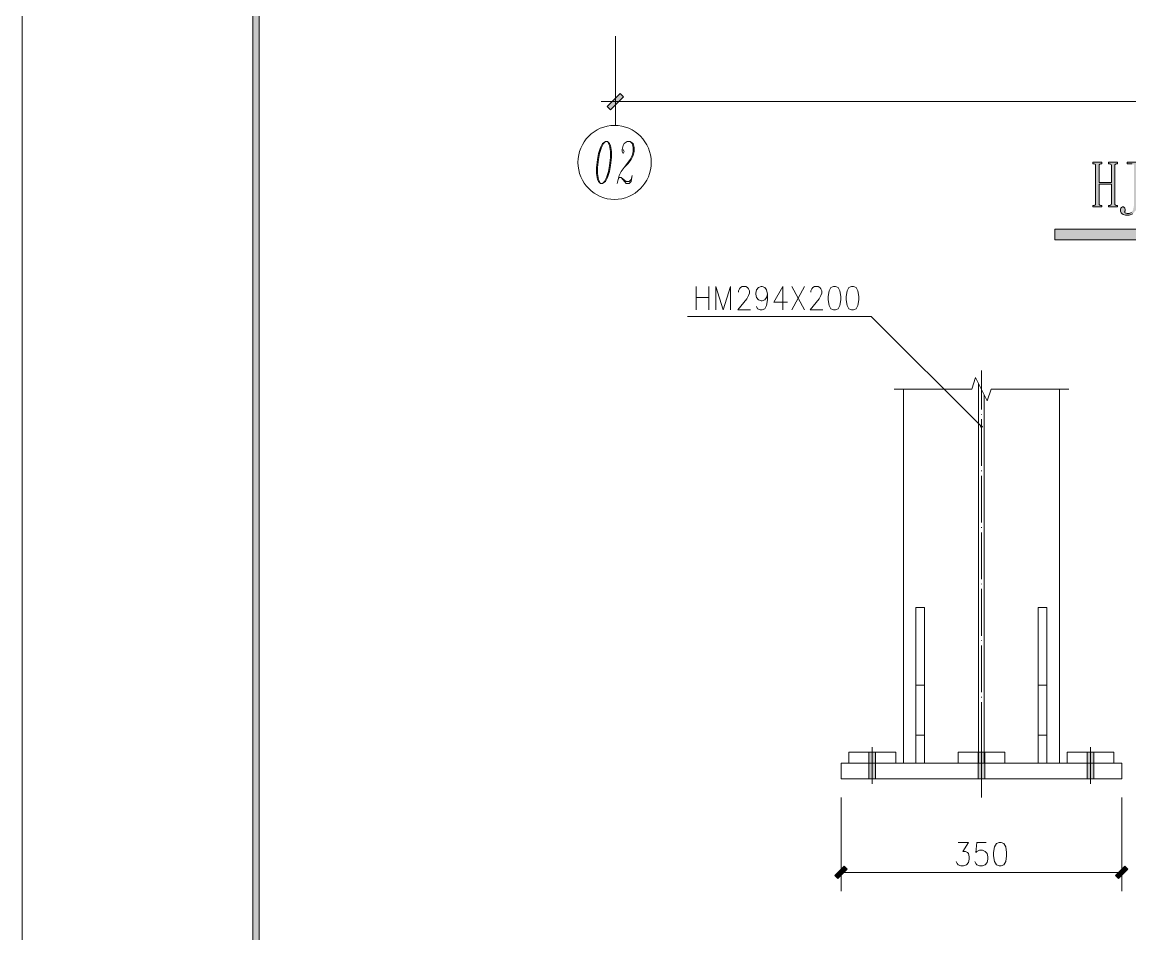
# Model space of a CAD drawing. Header units: millimetres. Extents: x 0 to 586, y 0 to 414.
# Drawn here: x 0 to 116.8, y 100.2 to 196.4 of the extents above; entities that cross this region are included whole.
import ezdxf

# ---------------------------------------------------------------- set-up
doc = ezdxf.new("R2010")
doc.units = ezdxf.units.MM

msp = doc.modelspace()

# ---------------------------------------------------------------- hatches: boundary and pattern name
h = msp.add_hatch(color=0)
h.dxf.hatch_style = 2
h.paths.add_polyline_path([(24.302861, 404.569083), (24.994306, 403.877639), (24.994306, 10.205861), (24.302861, 9.514417)])
h = msp.add_hatch(color=0)
h.dxf.hatch_style = 2
h.paths.add_polyline_path([(63.037861, 188.841944), (63.387111, 188.496222), (62.00775, 187.113333), (61.6585, 187.462583)])
h = msp.add_hatch(color=0)
h.dxf.hatch_style = 2
h.paths.add_polyline_path([(115.150194, 177.263778), (115.150194, 177.210861), (115.178417, 177.126194), (115.206639, 177.097972), (115.231333, 177.073278), (115.305417, 177.045056), (115.34775, 177.045056), (115.457111, 177.045056), (115.457111, 176.875722), (114.4905, 176.875722), (114.4905, 177.045056), (114.603389, 177.045056), (114.656306, 177.045056), (114.733917, 177.073278), (114.755083, 177.097972), (114.77625, 177.126194), (114.800944, 177.207333), (114.800944, 177.263778), (114.800944, 179.271083), (113.499194, 179.271083), (113.499194, 177.263778), (113.499194, 177.207333), (113.523889, 177.126194), (113.552111, 177.097972), (113.580333, 177.073278), (113.650889, 177.045056), (113.69675, 177.045056), (113.806111, 177.045056), (113.806111, 176.875722), (112.8395, 176.875722), (112.8395, 177.045056), (112.948861, 177.045056), (113.005306, 177.045056), (113.082917, 177.073278), (113.104083, 177.097972), (113.12525, 177.126194), (113.146417, 177.210861), (113.146417, 177.263778), (113.146417, 181.200778), (113.146417, 181.257222), (113.12525, 181.338361), (113.104083, 181.366583), (113.082917, 181.394806), (113.005306, 181.423028), (112.948861, 181.423028), (112.864194, 181.423028), (112.864194, 181.588833), (113.781417, 181.588833), (113.781417, 181.423028), (113.693222, 181.423028), (113.650889, 181.423028), (113.580333, 181.394806), (113.552111, 181.366583), (113.523889, 181.338361), (113.499194, 181.257222), (113.499194, 181.200778), (113.499194, 179.440417), (114.800944, 179.440417), (114.800944, 181.200778), (114.800944, 181.257222), (114.77625, 181.338361), (114.755083, 181.366583), (114.733917, 181.394806), (114.656306, 181.423028), (114.603389, 181.423028), (114.515194, 181.423028), (114.515194, 181.588833), (115.435944, 181.588833), (115.435944, 181.423028), (115.34775, 181.423028), (115.301889, 181.423028), (115.231333, 181.394806), (115.206639, 181.366583), (115.178417, 181.338361), (115.150194, 181.257222), (115.150194, 181.200778)])
h = msp.add_hatch(color=0)
h.dxf.hatch_style = 2
h.paths.add_polyline_path([(117.178667, 181.200778), (117.178667, 181.257222), (117.153972, 181.338361), (117.132806, 181.366583), (117.111639, 181.394806), (117.034028, 181.423028), (116.977583, 181.423028), (116.451944, 181.423028), (116.451944, 181.588833), (118.254639, 181.588833), (118.254639, 181.423028), (117.725472, 181.423028), (117.683139, 181.423028), (117.612583, 181.394806), (117.584361, 181.366583), (117.556139, 181.338361), (117.527917, 181.257222), (117.527917, 181.200778), (117.527917, 177.288472), (117.527917, 176.985083), (117.372694, 176.508833), (117.221, 176.3395), (117.065778, 176.166639), (116.68125, 175.993778), (116.448417, 175.993778), (116.282611, 175.993778), (116.028611, 176.078444), (115.940417, 176.159583), (115.852222, 176.240722), (115.764028, 176.43475), (115.764028, 176.544111), (115.764028, 176.628778), (115.802833, 176.75225), (115.841639, 176.794583), (115.880444, 176.833389), (115.965111, 176.875722), (116.007444, 176.875722), (116.063889, 176.875722), (116.152083, 176.829861), (116.183833, 176.780472), (116.219111, 176.731083), (116.250861, 176.614667), (116.250861, 176.544111), (116.250861, 176.515889), (116.243806, 176.470028), (116.240278, 176.448861), (116.233222, 176.427694), (116.205, 176.378306), (116.183833, 176.353611), (116.205, 176.311278), (116.272028, 176.247778), (116.317889, 176.226611), (116.360222, 176.205444), (116.473111, 176.187806), (116.536611, 176.187806), (116.68125, 176.187806), (116.914083, 176.304222), (117.002278, 176.420639), (117.090472, 176.537056), (117.178667, 176.970972), (117.178667, 177.288472)])
h = msp.add_hatch(color=0)
h.dxf.hatch_style = 2
h.paths.add_polyline_path([(108.860167, 173.425556), (108.860167, 174.52975), (151.267583, 174.52975), (151.267583, 173.425556)])
h = msp.add_hatch(color=0)
h.dxf.hatch_style = 2
h.paths.add_polyline_path([(101.106111, 153.814639), (101.007333, 153.715861), (101.106111, 153.715861)])
h = msp.add_hatch(color=0)
h.dxf.hatch_style = 2
h.paths.add_polyline_path([(101.007333, 153.715861), (101.106111, 153.617083), (101.106111, 153.715861)])
h = msp.add_hatch(color=0)
h.dxf.hatch_style = 2
h.paths.add_polyline_path([(101.204889, 153.715861), (101.106111, 153.814639), (101.106111, 153.715861)])
h = msp.add_hatch(color=0)
h.dxf.hatch_style = 2
h.paths.add_polyline_path([(101.106111, 153.617083), (101.204889, 153.715861), (101.106111, 153.715861)])
h = msp.add_hatch(color=0)
h.dxf.hatch_style = 2
h.paths.add_polyline_path([(89.256306, 119.404694), (89.94775, 119.404694), (89.94775, 116.578944), (89.256306, 116.578944)])
h = msp.add_hatch(color=0)
h.dxf.hatch_style = 2
h.paths.add_polyline_path([(89.256306, 119.404694), (89.94775, 119.404694), (89.94775, 116.578944), (89.256306, 116.578944)])
h = msp.add_hatch(color=0)
h.dxf.hatch_style = 2
h.paths.add_polyline_path([(89.256306, 119.404694), (89.94775, 119.404694), (89.94775, 116.578944), (89.256306, 116.578944)])
h = msp.add_hatch(color=0)
h.dxf.hatch_style = 2
h.paths.add_polyline_path([(100.760389, 119.404694), (101.451833, 119.404694), (101.451833, 116.578944), (100.760389, 116.578944)])
h = msp.add_hatch(color=0)
h.dxf.hatch_style = 2
h.paths.add_polyline_path([(100.760389, 119.404694), (101.451833, 119.404694), (101.451833, 116.578944), (100.760389, 116.578944)])
h = msp.add_hatch(color=0)
h.dxf.hatch_style = 2
h.paths.add_polyline_path([(112.260944, 119.404694), (112.952389, 119.404694), (112.952389, 116.578944), (112.260944, 116.578944)])
h = msp.add_hatch(color=0)
h.dxf.hatch_style = 2
h.paths.add_polyline_path([(112.260944, 119.404694), (112.952389, 119.404694), (112.952389, 116.578944), (112.260944, 116.578944)])
h = msp.add_hatch(color=0)
h.dxf.hatch_style = 2
h.paths.add_polyline_path([(112.260944, 119.404694), (112.952389, 119.404694), (112.952389, 116.578944), (112.260944, 116.578944)])
h = msp.add_hatch(color=0)
h.dxf.hatch_style = 2
h.paths.add_polyline_path([(85.979, 106.069694), (85.665028, 106.383667), (86.652806, 107.367917), (86.966778, 107.057472)])
h = msp.add_hatch(color=0)
h.dxf.hatch_style = 2
h.paths.add_polyline_path([(115.559417, 106.069694), (115.245444, 106.383667), (116.229694, 107.367917), (116.543667, 107.057472)])

# ---------------------------------------------------------------- linework, layer by layer
at = {"color": 0, "lineweight": 0}
for points in [[(0, 0), (585.632278, 0), (585.632278, 414.0835), (0, 414.0835)], [(24.302861, 404.569083), (24.994306, 403.877639), (24.994306, 10.205861), (24.302861, 9.514417)], [(63.037861, 188.841944), (63.387111, 188.496222), (62.00775, 187.113333), (61.6585, 187.462583)], [(115.150194, 177.263778), (115.150194, 177.210861), (115.178417, 177.126194), (115.206639, 177.097972), (115.231333, 177.073278), (115.305417, 177.045056), (115.34775, 177.045056), (115.457111, 177.045056), (115.457111, 176.875722), (114.4905, 176.875722), (114.4905, 177.045056), (114.603389, 177.045056), (114.656306, 177.045056), (114.733917, 177.073278), (114.755083, 177.097972), (114.77625, 177.126194), (114.800944, 177.207333), (114.800944, 177.263778), (114.800944, 179.271083), (113.499194, 179.271083), (113.499194, 177.263778), (113.499194, 177.207333), (113.523889, 177.126194), (113.552111, 177.097972), (113.580333, 177.073278), (113.650889, 177.045056), (113.69675, 177.045056), (113.806111, 177.045056), (113.806111, 176.875722), (112.8395, 176.875722), (112.8395, 177.045056), (112.948861, 177.045056), (113.005306, 177.045056), (113.082917, 177.073278), (113.104083, 177.097972), (113.12525, 177.126194), (113.146417, 177.210861), (113.146417, 177.263778), (113.146417, 181.200778), (113.146417, 181.257222), (113.12525, 181.338361), (113.104083, 181.366583), (113.082917, 181.394806), (113.005306, 181.423028), (112.948861, 181.423028), (112.864194, 181.423028), (112.864194, 181.588833), (113.781417, 181.588833), (113.781417, 181.423028), (113.693222, 181.423028), (113.650889, 181.423028), (113.580333, 181.394806), (113.552111, 181.366583), (113.523889, 181.338361), (113.499194, 181.257222), (113.499194, 181.200778), (113.499194, 179.440417), (114.800944, 179.440417), (114.800944, 181.200778), (114.800944, 181.257222), (114.77625, 181.338361), (114.755083, 181.366583), (114.733917, 181.394806), (114.656306, 181.423028), (114.603389, 181.423028), (114.515194, 181.423028), (114.515194, 181.588833), (115.435944, 181.588833), (115.435944, 181.423028), (115.34775, 181.423028), (115.301889, 181.423028), (115.231333, 181.394806), (115.206639, 181.366583), (115.178417, 181.338361), (115.150194, 181.257222), (115.150194, 181.200778)], [(108.860167, 173.425556), (108.860167, 174.52975), (151.267583, 174.52975), (151.267583, 173.425556)], [(85.520389, 168.490194), (85.234639, 168.37025), (85.044139, 168.021), (84.948889, 167.431861), (84.948889, 167.079083), (85.044139, 166.493472), (85.234639, 166.140694), (85.520389, 166.024278), (85.710889, 166.024278), (85.996639, 166.140694), (86.187139, 166.493472), (86.282389, 167.079083), (86.282389, 167.431861), (86.187139, 168.021), (85.996639, 168.37025), (85.710889, 168.490194)], [(87.425389, 168.490194), (87.139639, 168.37025), (86.949139, 168.021), (86.853889, 167.431861), (86.853889, 167.079083), (86.949139, 166.493472), (87.139639, 166.140694), (87.425389, 166.024278), (87.615889, 166.024278), (87.901639, 166.140694), (88.092139, 166.493472), (88.187389, 167.079083), (88.187389, 167.431861), (88.092139, 168.021), (87.901639, 168.37025), (87.615889, 168.490194)], [(101.106111, 153.814639), (101.007333, 153.715861), (101.106111, 153.715861)], [(101.007333, 153.715861), (101.106111, 153.617083), (101.106111, 153.715861)], [(101.204889, 153.715861), (101.106111, 153.814639), (101.106111, 153.715861)], [(101.106111, 153.617083), (101.204889, 153.715861), (101.106111, 153.715861)], [(89.256306, 119.404694), (89.94775, 119.404694), (89.94775, 116.578944), (89.256306, 116.578944)], [(89.256306, 119.404694), (89.94775, 119.404694), (89.94775, 116.578944), (89.256306, 116.578944)], [(89.256306, 119.404694), (89.94775, 119.404694), (89.94775, 116.578944), (89.256306, 116.578944)], [(100.760389, 119.404694), (101.451833, 119.404694), (101.451833, 116.578944), (100.760389, 116.578944)], [(100.760389, 119.404694), (101.451833, 119.404694), (101.451833, 116.578944), (100.760389, 116.578944)], [(112.260944, 119.404694), (112.952389, 119.404694), (112.952389, 116.578944), (112.260944, 116.578944)], [(112.260944, 119.404694), (112.952389, 119.404694), (112.952389, 116.578944), (112.260944, 116.578944)], [(112.260944, 119.404694), (112.952389, 119.404694), (112.952389, 116.578944), (112.260944, 116.578944)], [(102.979361, 109.876167), (102.683028, 109.756222), (102.485472, 109.406972), (102.386694, 108.817833), (102.386694, 108.465056), (102.485472, 107.879444), (102.683028, 107.526667), (102.979361, 107.41025), (103.176917, 107.41025), (103.469722, 107.526667), (103.667278, 107.879444), (103.766056, 108.465056), (103.766056, 108.817833), (103.667278, 109.406972), (103.469722, 109.756222), (103.176917, 109.876167)], [(85.979, 106.069694), (85.665028, 106.383667), (86.652806, 107.367917), (86.966778, 107.057472)], [(115.559417, 106.069694), (115.245444, 106.383667), (116.229694, 107.367917), (116.543667, 107.057472)]]:
    msp.add_lwpolyline(points, close=True, dxfattribs=at)
for points in [[(62.522806, 194.8815), (62.522806, 185.51525)], [(64.000944, 187.977639), (61.044667, 187.977639)], [(200.540056, 187.977639), (62.533389, 187.977639)], [(61.485639, 183.779583), (61.171667, 183.567917), (60.967056, 183.148111), (60.758917, 182.516639), (60.653083, 181.885167), (60.550778, 181.045556), (60.550778, 180.414083), (60.653083, 179.782611), (60.758917, 179.570944), (60.967056, 179.362806), (61.171667, 179.362806), (61.485639, 179.570944), (61.693778, 179.994278), (61.898389, 180.62575), (62.004222, 181.253694), (62.106528, 182.096833), (62.106528, 182.728306), (62.004222, 183.359778), (61.898389, 183.567917), (61.693778, 183.779583), (61.485639, 183.779583), (61.2775, 183.567917), (61.069361, 183.148111), (60.861222, 182.516639), (60.758917, 181.885167), (60.653083, 181.045556), (60.653083, 180.414083), (60.758917, 179.782611), (60.967056, 179.362806)], [(61.171667, 179.362806), (61.379806, 179.570944), (61.587944, 179.994278), (61.796083, 180.62575), (61.898389, 181.253694), (62.004222, 182.096833), (62.004222, 182.728306), (61.898389, 183.359778), (61.693778, 183.779583)], [(63.351833, 182.936444), (63.457667, 182.728306), (63.351833, 182.516639), (63.249528, 182.728306), (63.249528, 182.936444), (63.351833, 183.359778), (63.457667, 183.567917), (63.768111, 183.779583), (64.078556, 183.779583), (64.389, 183.567917), (64.494833, 183.148111), (64.494833, 182.728306), (64.389, 182.3085), (64.184389, 181.885167), (63.870417, 181.465361), (63.457667, 181.045556), (63.143694, 180.62575), (62.939083, 180.202417), (62.730944, 179.362806)], [(64.078556, 183.779583), (64.286694, 183.567917), (64.389, 183.148111), (64.389, 182.728306), (64.286694, 182.3085), (64.078556, 181.885167), (63.457667, 181.045556)], [(116.977583, 181.423028), (116.451944, 181.423028), (116.451944, 181.588833), (118.254639, 181.588833)], [(62.83325, 179.782611), (62.939083, 179.994278), (63.143694, 179.994278), (63.662278, 179.570944), (63.97625, 179.570944), (64.184389, 179.782611), (64.286694, 180.202417)], [(63.143694, 179.994278), (63.662278, 179.362806), (63.97625, 179.362806), (64.184389, 179.570944), (64.286694, 180.202417)], [(117.065778, 176.166639), (116.68125, 175.993778), (116.448417, 175.993778), (116.282611, 175.993778), (116.028611, 176.078444), (115.940417, 176.159583), (115.852222, 176.240722), (115.764028, 176.43475), (115.764028, 176.544111), (115.764028, 176.628778), (115.802833, 176.75225), (115.841639, 176.794583), (115.880444, 176.833389), (115.965111, 176.875722), (116.007444, 176.875722), (116.063889, 176.875722), (116.152083, 176.829861), (116.183833, 176.780472), (116.219111, 176.731083), (116.250861, 176.614667), (116.250861, 176.544111), (116.250861, 176.515889), (116.243806, 176.470028), (116.240278, 176.448861), (116.233222, 176.427694), (116.205, 176.378306), (116.183833, 176.353611), (116.205, 176.311278), (116.272028, 176.247778), (116.317889, 176.226611), (116.360222, 176.205444), (116.473111, 176.187806), (116.536611, 176.187806), (116.68125, 176.187806), (116.914083, 176.304222)], [(71.031806, 166.024278), (71.031806, 168.490194)], [(72.365306, 168.490194), (72.365306, 166.024278)], [(73.130833, 166.024278), (73.130833, 168.490194), (73.892833, 166.024278), (74.654833, 168.490194), (74.654833, 166.024278)], [(75.512083, 167.901056), (75.512083, 168.021), (75.607333, 168.253833), (75.702583, 168.37025), (75.893083, 168.490194), (76.274083, 168.490194), (76.464583, 168.37025), (76.559833, 168.253833), (76.655083, 168.021), (76.655083, 167.784639), (76.559833, 167.551806), (76.369333, 167.199028), (75.416833, 166.024278), (76.750333, 166.024278)], [(78.560083, 167.668222), (78.464833, 167.315444), (78.274333, 167.079083), (77.988583, 166.962667), (77.893333, 166.962667), (77.607583, 167.079083), (77.417083, 167.315444), (77.321833, 167.668222), (77.321833, 167.784639), (77.417083, 168.137417), (77.607583, 168.37025), (77.893333, 168.490194), (77.988583, 168.490194), (78.274333, 168.37025), (78.464833, 168.137417), (78.560083, 167.668222), (78.560083, 167.079083), (78.464833, 166.493472), (78.274333, 166.140694), (77.988583, 166.024278), (77.798083, 166.024278), (77.512333, 166.140694), (77.417083, 166.377056)], [(80.182861, 168.490194), (79.230361, 166.84625), (80.659111, 166.84625)], [(80.182861, 168.490194), (80.182861, 166.024278)], [(81.135361, 166.024278), (82.468861, 168.490194)], [(81.135361, 168.490194), (82.468861, 166.024278)], [(83.135611, 167.901056), (83.135611, 168.021), (83.230861, 168.253833), (83.326111, 168.37025), (83.516611, 168.490194), (83.897611, 168.490194), (84.088111, 168.37025), (84.183361, 168.253833), (84.278611, 168.021), (84.278611, 167.784639), (84.183361, 167.551806), (83.992861, 167.199028), (83.040361, 166.024278), (84.373861, 166.024278)], [(71.031806, 167.315444), (72.365306, 167.315444)], [(89.485611, 165.332833), (70.121639, 165.332833)], [(101.106111, 153.715861), (89.485611, 165.332833)], [(100.079528, 157.659917), (100.48875, 158.891111)], [(100.48875, 158.891111), (101.719944, 156.425194)], [(101.106111, 155.529139), (101.106111, 159.631944)], [(91.902139, 157.659917), (100.079528, 157.659917)], [(92.889917, 157.659917), (92.889917, 118.222889)], [(100.809778, 158.249056), (100.809778, 118.222889)], [(101.719944, 156.425194), (102.132694, 157.659917)], [(102.132694, 157.659917), (110.306556, 157.659917)], [(109.322306, 157.659917), (109.322306, 118.222889)], [(101.402444, 157.06725), (101.402444, 118.222889)], [(101.106111, 154.989389), (101.106111, 155.038778)], [(101.106111, 149.567194), (101.106111, 154.4955)], [(101.1555, 153.715861), (101.173139, 153.715861)], [(101.106111, 149.023917), (101.106111, 149.073306)], [(101.106111, 143.601722), (101.106111, 148.530028)], [(101.106111, 143.058444), (101.106111, 143.107833)], [(101.106111, 137.63625), (101.106111, 142.564556)], [(101.106111, 137.092972), (101.106111, 137.142361)], [(101.106111, 131.670778), (101.106111, 136.602611)], [(95.123, 134.655278), (94.20225, 134.655278)], [(94.20225, 118.222889), (94.20225, 134.655278)], [(95.123, 134.655278), (95.123, 118.222889)], [(107.085694, 118.222889), (107.085694, 134.655278)], [(108.006444, 134.655278), (107.085694, 134.655278)], [(108.006444, 134.655278), (108.006444, 118.222889)], [(101.106111, 131.131028), (101.106111, 131.176889)], [(101.106111, 125.705306), (101.106111, 130.637139)], [(95.123, 126.439083), (94.20225, 126.439083)], [(108.006444, 126.439083), (107.085694, 126.439083)], [(101.106111, 125.165556), (101.106111, 125.214944)], [(101.106111, 119.743361), (101.106111, 124.671667)], [(95.123, 121.179167), (94.20225, 121.179167)], [(108.006444, 121.179167), (107.085694, 121.179167)], [(87.139639, 119.404694), (87.139639, 118.222889)], [(87.139639, 119.404694), (92.067944, 119.404694)], [(89.602028, 119.930333), (89.602028, 116.053306)], [(89.602028, 119.930333), (89.602028, 116.053306)], [(89.602028, 119.930333), (89.602028, 116.053306)], [(92.067944, 119.404694), (92.067944, 118.222889)], [(98.640194, 119.404694), (98.640194, 118.222889)], [(98.640194, 119.404694), (103.5685, 119.404694)], [(101.106111, 119.930333), (101.106111, 116.053306)], [(101.106111, 119.930333), (101.106111, 116.053306)], [(101.106111, 119.200083), (101.106111, 119.249472)], [(103.5685, 119.404694), (103.5685, 118.222889)], [(110.144278, 119.404694), (110.144278, 118.222889)], [(110.144278, 119.404694), (115.072583, 119.404694)], [(112.606667, 119.930333), (112.606667, 116.053306)], [(112.606667, 119.930333), (112.606667, 116.053306)], [(112.606667, 119.930333), (112.606667, 116.053306)], [(115.072583, 119.404694), (115.072583, 118.222889)], [(86.317667, 118.222889), (115.894556, 118.222889)], [(86.317667, 118.222889), (86.317667, 116.578944)], [(92.889917, 118.222889), (109.322306, 118.222889)], [(101.106111, 114.606917), (101.106111, 118.706194)], [(115.894556, 118.222889), (115.894556, 116.578944)], [(115.894556, 116.578944), (86.317667, 116.578944)], [(86.317667, 114.606917), (86.317667, 104.746778)], [(115.894556, 114.606917), (115.894556, 104.746778)], [(98.640194, 109.876167), (99.72675, 109.876167), (99.134083, 108.93425), (99.430417, 108.93425), (99.627972, 108.817833), (99.72675, 108.701417), (99.822, 108.348639), (99.822, 108.115806), (99.72675, 107.763028), (99.529194, 107.526667), (99.232861, 107.41025), (98.936528, 107.41025), (98.640194, 107.526667), (98.541417, 107.643083), (98.442639, 107.879444)], [(101.596472, 109.876167), (100.612222, 109.876167), (100.513444, 108.817833), (100.612222, 108.93425), (100.908556, 109.054194), (101.204889, 109.054194), (101.501222, 108.93425), (101.69525, 108.701417), (101.794028, 108.348639), (101.794028, 108.115806), (101.69525, 107.763028), (101.501222, 107.526667), (101.204889, 107.41025), (100.908556, 107.41025), (100.612222, 107.526667), (100.513444, 107.643083), (100.414667, 107.879444)], [(86.317667, 106.718806), (115.894556, 106.718806)]]:
    msp.add_lwpolyline(points, dxfattribs=at)
msp.add_ellipse((62.441667, 181.569431), major_axis=(0, 3.903486), ratio=0.989607, start_param=0, end_param=6.283185, dxfattribs=at)

doc.saveas('drawing.dxf')
